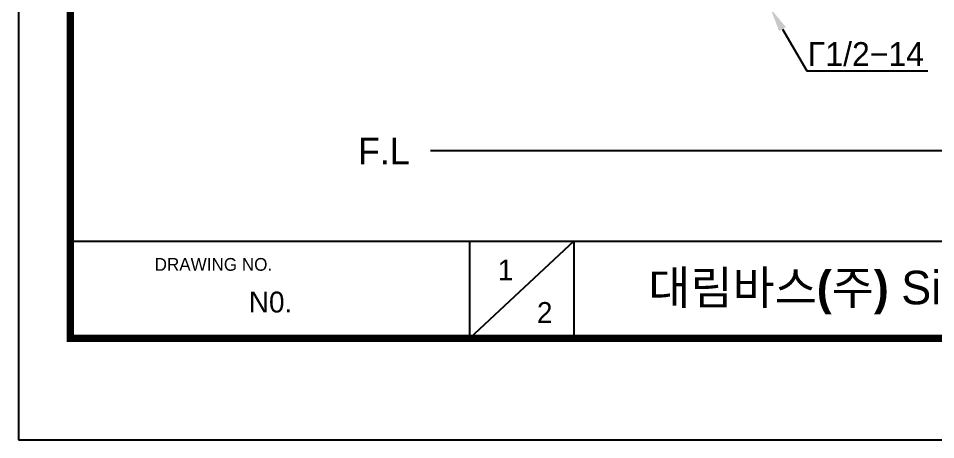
# Model space of a CAD drawing. Extents: x 1425 to 2779, y 0 to 992.
# Drawn here: x 1424.7 to 1808.8, y 0 to 176.6 of the extents above; entities that cross this region are included whole.
import ezdxf
from ezdxf import colors
from ezdxf.entities.mleader import LeaderData, LeaderLine
from ezdxf.math import Vec2, Vec3

# ---------------------------------------------------------------- set-up
doc = ezdxf.new("R2010")
doc.units = 0
doc.header["$LTSCALE"] = 10
doc.header["$MEASUREMENT"] = 0
doc.layers.get('0').update_dxf_attribs({"linetype": 'CONTINUOUS'})
doc.layers.add('치수선', color=7, linetype='CONTINUOUS', lineweight=20)
doc.styles.add('Daelim Dimension', font='')
doc.styles.get("Standard").update_dxf_attribs({"font": 'SYMBOL'})
doc.styles.get('Daelim Dimension').set_extended_font_data('나눔고딕')

msp = doc.modelspace()

# ---------------------------------------------------------------- linework, layer by layer
at = {"color": 5, "lineweight": -3}
msp.add_line((1446.44, 83.13), (2536.75, 83.13), dxfattribs=at)
at = {"color": 5, "lineweight": -3, "ltscale": 40}
for p, q in [((1613.57, 83.13), (1613.57, 42.33)), ((1613.57, 83.13), (1613.57, 42.33)), ((1657.24, 83.13), (1613.57, 42.33)), ((1657.24, 83.13), (1613.57, 42.33)), ((1657.24, 83.13), (1657.24, 42.33)), ((1657.24, 83.13), (1657.24, 42.33))]:
    msp.add_line(p, q, dxfattribs=at)
at = {"lineweight": -3, "ltscale": 0.5}
msp.add_lwpolyline([(1424.67, 0), (2778.75, 0), (2778.75, 992.16), (1424.67, 992.16)], close=True, dxfattribs=at)
at = {"color": 5, "linetype": 'ByBlock', "lineweight": -3, "const_width": 3.12}
msp.add_lwpolyline([(1446.44, 42.48), (2756.84, 42.48), (2756.84, 969.12), (1446.44, 969.12)], close=True, dxfattribs=at)
at = {"layer": '치수선', "lineweight": -3}
msp.add_line((2374.22, 120.98), (1597.26, 120.98), dxfattribs=at)

# ---------------------------------------------------------------- texts
at = {"color": 5, "lineweight": -3, "ltscale": 40, "style": 'Daelim Dimension'}
msp.add_text('DRAWING NO.', height=5.3435, dxfattribs=at).set_placement((1481.74, 70.79))
at = {"lineweight": -3, "attachment_point": 1, "style": 'Daelim Dimension'}
for s, insert, char_height, width in [('1', (1625.45, 75.48), 8.74, 12.204), ('N0. ', (1521.2, 62.05), 8.745, 54.8578), ('2', (1641.85, 57.66), 8.74, 12.204)]:
    msp.add_mtext(s, dxfattribs=dict(at, insert=insert, char_height=char_height, width=width))
at = {"color": 2, "lineweight": -3, "insert": (1688.51, 70.78), "char_height": 14.0538, "width": 622.1015, "attachment_point": 1, "style": 'Daelim Dimension'}
msp.add_mtext('{\\fPretendard Variable SemiBold|b0|i0|c129|p2;대림바스(주)} Single lever_ROUND_원홀세면샤워수전_PL B3416', dxfattribs=at)
at = {"layer": '치수선', "lineweight": -3, "insert": (1588.6, 126.59), "char_height": 11.25, "attachment_point": 3, "style": 'Daelim Dimension'}
msp.add_mtext_dynamic_manual_height_columns('F.L', width=17.4109, gutter_width=12.5, heights=[0], dxfattribs=at)

# ---------------------------------------------------------------- leaders
at = {"lineweight": -3, "ltscale": 0.5}
ml = msp.add_multileader_mtext('Standard', dxfattribs=at)
ml.set_content('G1/2-14', color=256)
ml.set_leader_properties(color=5)
ml.build(insert=Vec2(0, 0))
ml.multileader.update_dxf_attribs({"text_left_attachment_type": 6, "text_right_attachment_type": 6, "dogleg_length": 0.36, "arrow_head_size": 10})
ctx = ml.context
ctx.base_point, ctx.char_height, ctx.arrow_head_size, ctx.landing_gap_size, ctx.plane_origin = Vec3(1755.19, 154.6), 10, 10, 0.09, Vec3(1739.65, 180.71)
ctx.left_attachment, ctx.right_attachment = 6, 6
notes = []
notes.append((ctx, [(0, (1, 1, 0), (1754.83, 154.6), (1, 0), 0.36, [(0, [(1739.65, 180.71)], 0, [])])]))
ctx.mtext.insert, ctx.mtext.flow_direction = Vec3(1755.28, 166.6), 5
for ctx, leaders in notes:
    for number, flags, end, landing, length, lines in leaders:
        leader = LeaderData()
        leader.index, (leader.has_last_leader_line, leader.has_dogleg_vector, leader.attachment_direction) = number, flags
        leader.last_leader_point, leader.dogleg_vector, leader.dogleg_length = Vec3(end), Vec3(landing), length
        for number, points, colour, breaks in lines:
            line = LeaderLine()
            line.index, line.vertices, line.color, line.breaks = number, Vec3.list(points), colors.encode_raw_color(colour), breaks
            leader.lines.append(line)
        ctx.leaders.append(leader)

doc.saveas('drawing.dxf')
